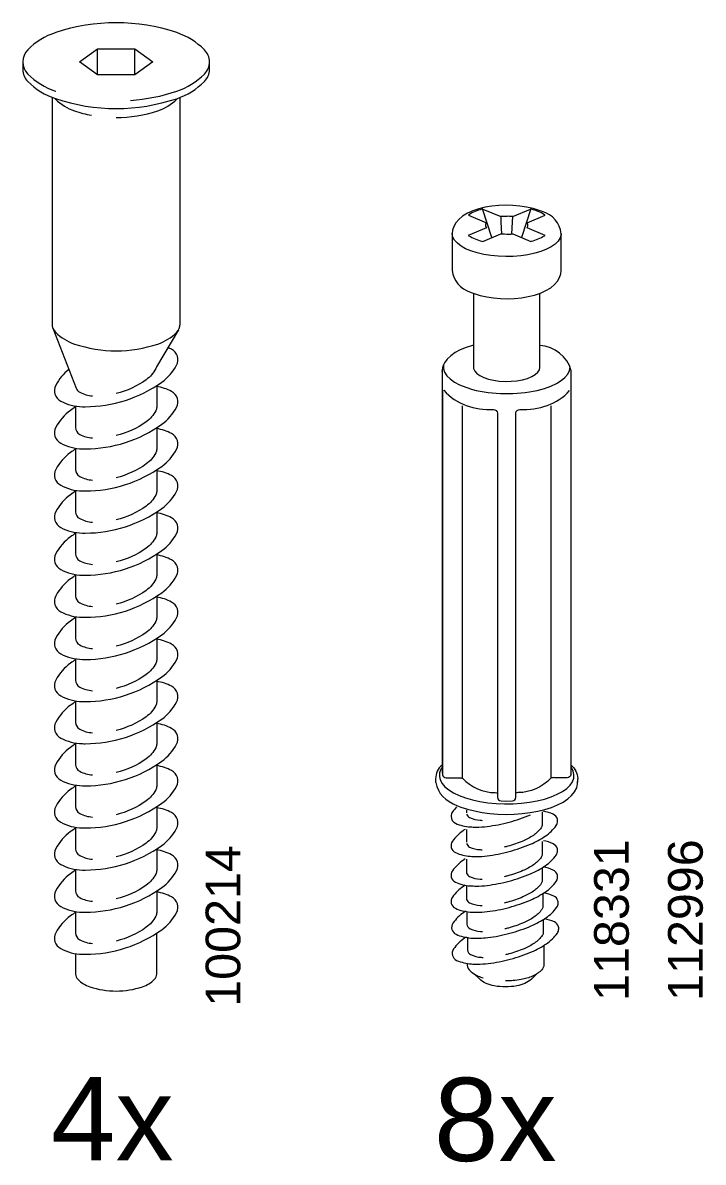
# Model space of a CAD drawing. Header units: metres. Extents: x -6.4 to 35.9, y -8.9 to 6.5.
# Drawn here: x 14.32 to 14.89, y 5.135 to 6.088 of the extents above; entities that cross this region are included whole.
import ezdxf

# ---------------------------------------------------------------- set-up
doc = ezdxf.new("R2010")
doc.units = ezdxf.units.M
doc.header["$MEASUREMENT"] = 0
doc.layers.add('PDF2_Geometry_Num_Penna__7_Num_Penna__7_Num_Penna__7_Num_Penna__7', color=7, linetype='Continuous', lineweight=18)
doc.layers.add('PDF2_Text_Num_Penna__7_Num_Penna__7_Num_Penna__7_Num_Penna__7', color=7, linetype='Continuous', lineweight=18)
doc.styles.add('GENERATED_STYLE_1', font='')
doc.styles.get('GENERATED_STYLE_1').set_extended_font_data('Arial')

msp = doc.modelspace()

# ---------------------------------------------------------------- linework, layer by layer
at = {"layer": 'PDF2_Geometry_Num_Penna__7_Num_Penna__7_Num_Penna__7_Num_Penna__7', "color": 7, "linetype": 'Continuous', "lineweight": 18, "flags": 128}
for points in [[(14.41006, 6.0232, 0.061754), (14.44872, 6.03098, 0.116424), (14.47197, 6.04534, 0.414321), (14.47197, 6.06558, 0.116309), (14.44873, 6.07999, 0.162281), (14.34738, 6.08, 0.116484), (14.32405, 6.06563, 0.414162), (14.32406, 6.04534, 0.116394), (14.34729, 6.03098)], [(14.31985, 6.05549), (14.31985, 6.04923, 0.199326), (14.32404, 6.03909, 0.116255), (14.34729, 6.02472, 0.162083), (14.44871, 6.02471, 0.116411), (14.47197, 6.03909, 0.199326), (14.47617, 6.04923), (14.47617, 6.05549)], [(14.34437, 6.02578), (14.34437, 5.8362, 0.199376), (14.34725, 5.82924, 0.116164), (14.3632, 5.81938, 0.162126), (14.43285, 5.81938, 0.116137), (14.44877, 5.82924, 0.199376), (14.45165, 5.8362), (14.45165, 6.02578)], [(14.34725, 6.02437, 0.115998), (14.3632, 6.01451, 0.033556), (14.37733, 6.01082)], [(14.39801, 6.00886, 0.080753), (14.43281, 6.01451, 0.116505), (14.44877, 6.02437)], [(14.6952, 5.86259), (14.69768, 5.86163), (14.7028, 5.86004), (14.70824, 5.85881), (14.71392, 5.85794), (14.71976, 5.85744), (14.72568, 5.8573), (14.73158, 5.85753), (14.73738, 5.85811), (14.74295, 5.85905), (14.74826, 5.86033), (14.75324, 5.862), (14.75781, 5.86404), (14.76193, 5.86652), (14.76511, 5.86916), (14.76752, 5.87199), (14.76922, 5.87495), (14.77023, 5.87809), (14.77052, 5.88101), (14.77046, 5.91164, 0.315199), (14.75472, 5.93023), (14.75224, 5.9312), (14.74712, 5.9328), (14.74168, 5.93403), (14.736, 5.93488), (14.73016, 5.93538), (14.72424, 5.93553), (14.71834, 5.93531), (14.71256, 5.93471), (14.70697, 5.93378), (14.70166, 5.93248), (14.69669, 5.93083), (14.69211, 5.92878), (14.688, 5.9263), (14.68482, 5.92366), (14.6824, 5.92083), (14.6807, 5.91786), (14.6797, 5.91475), (14.6794, 5.9118), (14.6794, 5.88101)], [(14.7126, 5.90851), (14.70476, 5.93242), (14.70413, 5.93217, 0.073313), (14.69337, 5.92761), (14.69287, 5.92729), (14.70794, 5.92094, 0.093322), (14.70729, 5.91954, 0.011009), (14.70729, 5.91807, 0.093322), (14.70794, 5.91668), (14.69275, 5.91028), (14.69337, 5.91001, 0.074617), (14.70413, 5.90546), (14.70489, 5.90525), (14.71994, 5.9116)], [(14.7267, 5.91133, 0.017456), (14.72998, 5.9116), (14.74516, 5.90519), (14.74579, 5.90546, 0.074347), (14.75655, 5.91001), (14.75705, 5.91033), (14.74199, 5.91668, 0.09555), (14.74264, 5.91807, 0.005535), (14.74264, 5.91954, 0.09555), (14.74199, 5.92094), (14.75717, 5.92735), (14.75655, 5.92761, 0.073313), (14.74579, 5.93217), (14.74516, 5.93242), (14.73733, 5.90851)], [(14.34504, 5.83264), (14.36449, 5.78244, 0.180048), (14.3675, 5.77906, 0.106245), (14.37834, 5.77602)], [(14.45026, 5.83116), (14.43178, 5.80022, -0.054003), (14.43123, 5.79878, -0.11613), (14.42313, 5.78949, -0.096354), (14.39801, 5.77798)], [(14.77879, 5.45944, 0.048871), (14.77902, 5.46151), (14.77902, 5.79704, 0.318681), (14.75276, 5.81827)], [(14.35844, 5.79806, 0.106088), (14.34746, 5.78494, 0.414188), (14.35158, 5.77164, 0.116313), (14.36973, 5.76694, 0.003393), (14.37212, 5.76691, 0.156684), (14.43623, 5.78751, 0.116145), (14.44856, 5.80164, 0.414194), (14.44444, 5.81495, 0.020054), (14.44142, 5.81637)], [(14.67092, 5.79653), (14.6709, 5.79704), (14.6709, 5.46151, 0.052729), (14.67113, 5.45944)], [(14.36405, 5.76672, 0.01224), (14.35979, 5.76382, 0.116328), (14.34746, 5.74969, 0.414426), (14.35158, 5.73639, 0.116103), (14.36973, 5.73169, 0.00509), (14.37212, 5.73166, 0.156684), (14.43623, 5.75226, 0.116002), (14.44856, 5.76639, 0.413771), (14.44442, 5.77973, 0.081199), (14.43197, 5.78387)], [(14.43197, 5.78461), (14.43197, 5.76654, -0.120887), (14.43123, 5.76353, -0.115953), (14.42313, 5.75424, -0.096221), (14.39801, 5.74273)], [(14.67113, 5.78097), (14.67113, 5.45944), (14.6712, 5.45891), (14.67119, 5.45892, 0.352967), (14.67421, 5.45647), (14.68468, 5.45647, -0.141623), (14.6882, 5.45578)], [(14.77879, 5.78097), (14.77879, 5.45944), (14.77874, 5.45892, -0.353624), (14.77572, 5.45647), (14.76523, 5.45647, 0.131354), (14.76187, 5.45597, 0.147957), (14.76224, 5.45729), (14.76224, 5.76767)], [(14.36405, 5.76746), (14.36405, 5.74954, 0.278715), (14.3675, 5.74381, 0.10662), (14.37834, 5.74078)], [(14.68768, 5.7677), (14.68768, 5.65578), (14.68768, 5.45729, 0.142096), (14.68805, 5.45597, 0.204226), (14.7154, 5.44395, -0.082788), (14.71724, 5.44352)], [(14.71387, 5.76451, -0.391672), (14.71724, 5.7616), (14.71724, 5.44006, 0.400247), (14.72021, 5.43698), (14.72364, 5.43689), (14.72972, 5.43698, 0.399917), (14.73269, 5.44006), (14.73269, 5.7616, -0.409138), (14.73607, 5.76449)], [(14.36405, 5.73147, 0.01289), (14.35979, 5.72857, 0.116496), (14.34746, 5.71445, 0.414182), (14.35158, 5.70115, 0.116522), (14.36973, 5.69644, 0.003394), (14.37212, 5.69642, 0.156634), (14.43623, 5.71701, 0.116119), (14.44856, 5.73115, 0.413826), (14.44445, 5.74443, 0.08121), (14.43197, 5.74862)], [(14.43197, 5.74936), (14.43197, 5.73129, -0.1212), (14.43123, 5.72828, -0.116385), (14.42313, 5.71899, -0.096338), (14.39801, 5.70748)], [(14.36405, 5.73221), (14.36405, 5.71428, 0.278982), (14.3675, 5.70857, 0.106592), (14.37834, 5.70552)], [(14.36405, 5.69623, 0.01224), (14.35979, 5.69332, 0.116354), (14.34746, 5.67919, 0.414308), (14.35158, 5.6659, 0.116313), (14.36973, 5.66119, 0.003393), (14.37212, 5.66117, 0.156627), (14.43623, 5.68176, 0.116002), (14.44856, 5.69589, 0.413279), (14.44443, 5.70924, 0.080907), (14.43197, 5.71337)], [(14.43197, 5.71411), (14.43197, 5.69604, -0.121406), (14.43123, 5.69303, -0.116169), (14.42313, 5.68374, -0.096205), (14.39801, 5.67223)], [(14.36405, 5.69697), (14.36405, 5.67903, 0.278282), (14.3675, 5.67331, 0.10662), (14.37834, 5.67028)], [(14.36405, 5.66098, 0.011584), (14.35979, 5.65807, 0.116496), (14.34746, 5.64395, 0.414277), (14.35158, 5.63065, 0.116112), (14.36973, 5.62594, 0.00509), (14.37212, 5.62592, 0.156627), (14.43623, 5.64651, 0.116002), (14.44856, 5.66065, 0.41408), (14.44444, 5.67395, 0.081199), (14.43197, 5.67812)], [(14.43197, 5.67886), (14.43197, 5.66079, -0.120887), (14.43123, 5.65778, -0.116856), (14.42313, 5.6485, -0.096739), (14.39801, 5.63699)], [(14.36405, 5.66172), (14.36405, 5.64379, 0.278788), (14.3675, 5.63807, 0.106939), (14.37834, 5.63502)], [(14.36405, 5.62573, 0.01289), (14.35979, 5.62283, 0.116328), (14.34746, 5.60869, 0.414086), (14.35158, 5.5954, 0.116321), (14.36973, 5.59069, 0.00509), (14.37212, 5.59067, 0.156627), (14.43623, 5.61127, 0.11617), (14.44856, 5.6254, 0.414041), (14.44443, 5.63871, 0.081199), (14.43197, 5.64287)], [(14.43197, 5.64361), (14.43197, 5.62555, -0.1212), (14.43123, 5.62253, -0.11664), (14.42313, 5.61325, -0.096464), (14.39801, 5.60174)], [(14.36405, 5.62646), (14.36405, 5.60854, 0.278595), (14.3675, 5.60282, 0.10662), (14.37834, 5.59978)], [(14.36405, 5.59048, 0.010935), (14.35979, 5.58758, 0.116328), (14.34746, 5.57344, 0.414198), (14.35158, 5.56015, 0.116103), (14.36973, 5.55544, 0.006787), (14.37212, 5.55542, 0.156688), (14.43623, 5.57602, 0.116145), (14.44856, 5.59015, 0.414001), (14.44443, 5.60347, 0.081199), (14.43197, 5.60762)], [(14.43197, 5.60836), (14.43197, 5.59031, -0.121308), (14.43123, 5.58728, -0.116817), (14.42313, 5.578, -0.096338), (14.39801, 5.56649)], [(14.36405, 5.59122), (14.36405, 5.57329, 0.278282), (14.3675, 5.56757, 0.106273), (14.37834, 5.56453)], [(14.36405, 5.55522, 0.012252), (14.35979, 5.55233, 0.116303), (14.34746, 5.53819, 0.414096), (14.35158, 5.52489, 0.115911), (14.36973, 5.5202, 0.006786), (14.37212, 5.52017, 0.156684), (14.43623, 5.54077, 0.116028), (14.44856, 5.55489, 0.414263), (14.44442, 5.56822, 0.081199), (14.43197, 5.57237)], [(14.43197, 5.57311), (14.43197, 5.55505, -0.121308), (14.43123, 5.55204, -0.116385), (14.42313, 5.54275, -0.096354), (14.39801, 5.53124)], [(14.36405, 5.55597), (14.36405, 5.53805, 0.278089), (14.3675, 5.53232, 0.106259), (14.37834, 5.52927)], [(14.36405, 5.51998, 0.011595), (14.35979, 5.51708, 0.116186), (14.34746, 5.50294, 0.414363), (14.35158, 5.48965, 0.116112), (14.36973, 5.48495, 0.00509), (14.37212, 5.48492, 0.156684), (14.43623, 5.50552, 0.116002), (14.44856, 5.51965, 0.414412), (14.44442, 5.53298, 0.081492), (14.43197, 5.53712)], [(14.43197, 5.53786), (14.43197, 5.51981, -0.121415), (14.43123, 5.51678, -0.116856), (14.42313, 5.5075, -0.096213), (14.39801, 5.496)], [(14.36405, 5.52071), (14.36405, 5.5028, 0.277776), (14.3675, 5.49707, 0.106273), (14.37834, 5.49403)], [(14.36405, 5.48473, 0.012246), (14.35979, 5.48183, 0.116562), (14.34746, 5.46769, 0.41437), (14.35158, 5.4544, 0.11612), (14.36973, 5.4497, 0.006786), (14.37212, 5.44967, 0.156737), (14.43623, 5.47027, 0.116028), (14.44856, 5.4844, 0.414643), (14.44442, 5.49771, 0.081481), (14.43197, 5.50187)], [(14.43197, 5.50262), (14.43197, 5.48455, -0.1212), (14.43123, 5.48154, -0.11613), (14.42313, 5.47224, -0.09648), (14.39801, 5.46075)], [(14.36405, 5.48547), (14.36405, 5.46755, 0.278402), (14.3675, 5.46182, 0.10662), (14.37834, 5.45879)], [(14.36405, 5.44948, 0.012246), (14.35979, 5.44658, 0.116471), (14.34746, 5.43245, 0.414205), (14.35158, 5.41915, 0.116313), (14.36973, 5.41445, 0.003393), (14.37212, 5.41442, 0.156737), (14.43623, 5.43502, 0.116002), (14.44856, 5.44915, 0.414276), (14.44445, 5.46244, 0.081492), (14.43197, 5.46663)], [(14.43197, 5.46737), (14.43197, 5.4493, -0.1212), (14.43123, 5.44629, -0.116169), (14.42313, 5.437, -0.096087), (14.39801, 5.4255)], [(14.6709, 5.46696, 0.234724), (14.66551, 5.45551), (14.66551, 5.45271), (14.66551, 5.45239)], [(14.77902, 5.46696, -0.213524), (14.78442, 5.45589), (14.78442, 5.45551)], [(14.76187, 5.45597, -0.204116), (14.73453, 5.44395, 0.075946), (14.73269, 5.44351)], [(14.36405, 5.45022), (14.36405, 5.4323, 0.278402), (14.3675, 5.42657, 0.105912), (14.37834, 5.42353)], [(14.36405, 5.41423, 0.012897), (14.35979, 5.41133, 0.116613), (14.34746, 5.3972, 0.41409), (14.35158, 5.3839, 0.116112), (14.36973, 5.3792, 0.00509), (14.37212, 5.37917, 0.156684), (14.43623, 5.39978, 0.11617), (14.44856, 5.4139, 0.414045), (14.44444, 5.42721, 0.08121), (14.43197, 5.43138)], [(14.43197, 5.43212), (14.43197, 5.41406, -0.120887), (14.43123, 5.41104, -0.116563), (14.42313, 5.40175, -0.096354), (14.39801, 5.39025)], [(14.68294, 5.43196, 0.037807), (14.67953, 5.42787, 0.155932), (14.67836, 5.4242, 0.291201), (14.68217, 5.4183, 0.090504), (14.69446, 5.4153, 0.016862), (14.69952, 5.41512, 0.031502), (14.70853, 5.41569, 0.035426), (14.72706, 5.41928, 0.035352), (14.7449, 5.42541)], [(14.69028, 5.41322, 0.004163), (14.68871, 5.41217, 0.090557), (14.67953, 5.40326, 0.470831), (14.68207, 5.39381, 0.091127), (14.69446, 5.3907, 0.018463), (14.69952, 5.39052, 0.030609), (14.70853, 5.39107, 0.035428), (14.72706, 5.39466, 0.034722), (14.7449, 5.40082, 0.048564), (14.75727, 5.40753, 0.090558), (14.76644, 5.41645, 0.157108), (14.76761, 5.42011, 0.061106), (14.7674, 5.42176, 0.223954), (14.76391, 5.42587, 0.060031), (14.75569, 5.42848)], [(14.69143, 5.426, 0.226919), (14.6939, 5.42309, 0.091898), (14.70272, 5.42085)], [(14.75469, 5.42787), (14.75469, 5.41705, -0.152317), (14.75387, 5.41455, -0.090689), (14.74734, 5.4082, -0.046844), (14.73856, 5.40343, -0.03499), (14.72588, 5.39906, -0.00825), (14.72298, 5.39834)], [(14.36405, 5.41497), (14.36405, 5.39705, 0.278282), (14.3675, 5.39133, 0.106592), (14.37834, 5.38828)], [(14.68871, 5.38744, 0.090303), (14.67953, 5.37852, 0.469585), (14.68206, 5.36905, 0.091127), (14.69446, 5.36596, 0.016061), (14.69952, 5.36579, 0.030609), (14.70853, 5.36634, 0.035852), (14.72706, 5.36992, 0.034532), (14.7449, 5.37606, 0.047768), (14.75727, 5.38279, 0.089903), (14.76644, 5.39171, 0.156365), (14.76761, 5.39538, 0.062216), (14.7674, 5.39701, 0.224413), (14.76391, 5.40113, 0.060927), (14.75569, 5.40374)], [(14.69143, 5.40139, 0.225993), (14.6939, 5.39847, 0.090614), (14.70272, 5.39624, 0.012645), (14.70435, 5.39616)], [(14.75469, 5.40312), (14.75469, 5.39231, -0.1528), (14.75387, 5.38981, -0.090126), (14.74734, 5.38346, -0.047926), (14.73856, 5.3787, -0.035548), (14.72588, 5.37432, -0.013522), (14.72298, 5.37359)], [(14.36405, 5.37898, 0.012246), (14.35979, 5.37609, 0.116328), (14.34746, 5.36195, 0.414277), (14.35158, 5.34865, 0.11612), (14.36973, 5.34395, 0.00509), (14.37212, 5.34393, 0.15663), (14.43623, 5.36452, 0.116002), (14.44856, 5.37865, 0.414045), (14.44444, 5.39196, 0.081199), (14.43197, 5.39613)], [(14.43197, 5.39687), (14.43197, 5.37881, -0.121514), (14.43123, 5.3758, -0.11613), (14.42313, 5.3665, -0.096213), (14.39801, 5.355)], [(14.69128, 5.38829), (14.69128, 5.37766, 0.072319), (14.69143, 5.37666, 0.2278), (14.6939, 5.37374, 0.091033), (14.70272, 5.3715, 0.022551), (14.70435, 5.37142)], [(14.36405, 5.37972), (14.36405, 5.3618, 0.278909), (14.3675, 5.35608, 0.106231), (14.37834, 5.35303)], [(14.69028, 5.36649, 0.000542), (14.68871, 5.36547, 0.090196), (14.67953, 5.35653, 0.471435), (14.682, 5.3472, 0.090215), (14.69446, 5.34398, 0.018463), (14.69952, 5.34381, 0.031056), (14.70853, 5.34436, 0.035219), (14.72706, 5.34794, 0.035738), (14.7449, 5.35411, 0.046301), (14.75727, 5.3608, 0.090531), (14.76644, 5.36973, 0.470434), (14.76392, 5.37915, 0.060501), (14.75569, 5.38175)], [(14.75469, 5.38114), (14.75469, 5.37033, -0.148099), (14.75387, 5.36781, -0.089917), (14.74734, 5.36149, -0.04682), (14.73856, 5.35671, -0.03499), (14.72588, 5.35234, -0.001652), (14.72298, 5.3516)], [(14.36405, 5.34373, 0.01419), (14.35979, 5.34083, 0.116638), (14.34746, 5.32671, 0.414188), (14.35158, 5.31341, 0.116313), (14.36973, 5.3087, 0.003393), (14.37212, 5.30868, 0.156684), (14.43623, 5.32927, 0.116287), (14.44856, 5.34341, 0.413826), (14.44445, 5.35669, 0.080918), (14.43197, 5.36088)], [(14.43197, 5.36162), (14.43197, 5.34356, -0.120261), (14.43123, 5.34054, -0.116385), (14.42313, 5.33125, -0.09648), (14.39801, 5.31975)], [(14.69075, 5.34481, 0.000563), (14.68918, 5.34378, 0.090206), (14.68001, 5.33484, 0.472063), (14.68254, 5.32542, 0.090976), (14.69493, 5.32229, 0.047208), (14.70906, 5.32267, 0.035446), (14.72752, 5.32626, 0.035202), (14.74537, 5.3324, 0.047595), (14.75773, 5.33911, 0.090832), (14.76691, 5.34806, 0.156862), (14.76808, 5.35172, 0.061583), (14.76787, 5.35335, 0.225418), (14.76439, 5.35745, 0.063422), (14.75616, 5.36006)], [(14.75517, 5.35944), (14.75517, 5.34865, -0.150578), (14.75434, 5.34613, -0.089618), (14.74782, 5.33979, -0.047864), (14.73902, 5.33504, -0.035658), (14.72635, 5.33065, -0.010897), (14.72346, 5.32993)], [(14.69143, 5.35467, 0.226676), (14.6939, 5.35175, 0.090588), (14.70272, 5.34952, 0.002723), (14.70435, 5.34943)], [(14.36405, 5.34447), (14.36405, 5.32655, 0.278595), (14.3675, 5.32083, 0.106966), (14.37834, 5.31779)], [(14.69174, 5.34462), (14.69174, 5.334, 0.286695), (14.69437, 5.33011, 0.091679), (14.70318, 5.32785, 0.009826), (14.70483, 5.32774)], [(14.69123, 5.32312, 0.006546), (14.68965, 5.32208, 0.090129), (14.68048, 5.31317, 0.469414), (14.68308, 5.30362, 0.090665), (14.6954, 5.3006, 0.016008), (14.70046, 5.30044, 0.03144), (14.70948, 5.30099, 0.035659), (14.728, 5.30457, 0.034872), (14.74583, 5.31073, 0.048091), (14.75821, 5.31744, 0.090723), (14.76739, 5.32636, 0.154675), (14.76855, 5.33003, 0.068175), (14.76833, 5.33167, 0.223989), (14.76486, 5.33577, 0.061338), (14.75663, 5.33838)], [(14.75564, 5.33776), (14.75564, 5.32695, -0.151846), (14.75481, 5.32445, -0.090165), (14.74829, 5.3181, -0.047536), (14.73949, 5.31335, -0.035303), (14.72683, 5.30896, -0.007603), (14.72393, 5.30825)], [(14.36405, 5.30923), (14.36405, 5.29214, 0.19953), (14.36587, 5.28774, 0.116877), (14.37597, 5.2815, 0.162888), (14.41999, 5.2815, 0.116832), (14.43015, 5.28774, 0.198418), (14.43197, 5.29214), (14.43197, 5.32637)], [(14.69222, 5.32293), (14.69222, 5.31231, 0.282398), (14.69481, 5.30841, 0.08933), (14.70366, 5.30615, 0.009841), (14.7053, 5.30606)], [(14.75612, 5.31608), (14.75612, 5.30004, -0.197349), (14.7543, 5.29562, -0.100129), (14.7467, 5.29043, -0.057157), (14.73702, 5.28757, -0.042495), (14.72393, 5.28643)], [(14.69182, 5.30104, 0.23664), (14.69351, 5.29573, 0.100431), (14.70118, 5.29043, 0.023961), (14.7053, 5.28891)], [(14.75008, 5.2922), (14.74562, 5.28796, -0.098822), (14.74018, 5.28424, -0.055339), (14.73334, 5.28221, -0.08636), (14.71458, 5.28221, -0.055418), (14.70767, 5.28424, -0.098822), (14.70209, 5.2881), (14.69779, 5.2922)]]:
    msp.add_lwpolyline(points, format="xyb", dxfattribs=at)
for points in [[(14.36736, 6.05549), (14.3824, 6.06635)], [(14.3824, 6.04461), (14.3824, 6.06635), (14.41361, 6.06635)], [(14.41362, 6.04461), (14.41362, 6.06635), (14.42866, 6.05549)], [(14.3824, 6.04461), (14.36736, 6.05549)], [(14.42866, 6.05549), (14.41362, 6.04461)], [(14.41362, 6.04461), (14.38241, 6.04461)], [(14.70489, 5.93237), (14.71994, 5.926), (14.72014, 5.92143), (14.7206, 5.91155)], [(14.72932, 5.91155), (14.72978, 5.92143), (14.72998, 5.926), (14.74503, 5.93237)], [(14.77052, 5.91171), (14.77046, 5.91081), (14.76968, 5.90814), (14.76804, 5.90554), (14.76556, 5.90308), (14.76228, 5.90077), (14.75828, 5.89868), (14.75364, 5.89684), (14.74843, 5.89531), (14.74276, 5.8941), (14.73676, 5.89321), (14.73051, 5.8927), (14.72417, 5.89256), (14.71784, 5.89279), (14.71164, 5.89339), (14.7057, 5.89436), (14.70015, 5.89567), (14.69507, 5.89728), (14.69059, 5.89918), (14.68676, 5.90133), (14.68367, 5.90368), (14.68139, 5.90618), (14.67996, 5.9088), (14.67941, 5.91148), (14.6794, 5.9118)], [(14.69716, 5.86183), (14.69716, 5.79983), (14.69728, 5.79879), (14.69817, 5.79671), (14.69992, 5.79474), (14.70247, 5.79293), (14.70575, 5.79135), (14.70966, 5.79002), (14.71404, 5.78903), (14.71877, 5.78837), (14.72372, 5.78808), (14.72869, 5.7882), (14.73355, 5.78866), (14.73813, 5.78949), (14.7423, 5.79065), (14.7459, 5.79211), (14.74883, 5.79381), (14.75098, 5.79571), (14.75232, 5.79774), (14.75276, 5.79983), (14.75276, 5.86185)], [(14.69716, 5.81827), (14.69635, 5.81807), (14.69102, 5.81638), (14.68615, 5.81442), (14.68183, 5.81216), (14.67811, 5.80962), (14.67508, 5.80681), (14.67281, 5.80374), (14.67151, 5.80086), (14.67092, 5.79765), (14.67102, 5.79639)], [(14.6709, 5.46507), (14.66995, 5.4635), (14.66884, 5.46055), (14.66862, 5.45755), (14.66929, 5.45458), (14.67083, 5.45166), (14.67324, 5.44885), (14.67643, 5.44618), (14.68042, 5.4437), (14.6851, 5.44146), (14.69041, 5.43949), (14.69626, 5.43781), (14.70258, 5.43643), (14.70923, 5.43542), (14.71615, 5.43478), (14.72319, 5.43449), (14.73027, 5.43458), (14.73726, 5.43505), (14.74405, 5.4359), (14.75055, 5.43708), (14.75664, 5.4386), (14.76224, 5.44043), (14.76725, 5.44256), (14.77159, 5.44492), (14.7752, 5.44749), (14.778, 5.45024), (14.77997, 5.45309), (14.78108, 5.45606), (14.7813, 5.45905), (14.78064, 5.46203), (14.7791, 5.46495), (14.77902, 5.46507)], [(14.78442, 5.4527), (14.78442, 5.45551)], [(14.6839, 5.43302), (14.68658, 5.43194), (14.69211, 5.43013), (14.69805, 5.4286), (14.70434, 5.4274), (14.71089, 5.42653), (14.71763, 5.426), (14.72445, 5.42579), (14.73128, 5.42593), (14.73803, 5.42643), (14.74461, 5.42725), (14.75093, 5.42839), (14.75691, 5.42986), (14.76248, 5.43164), (14.76758, 5.43368), (14.77213, 5.43603), (14.77606, 5.43864), (14.77935, 5.44152), (14.78186, 5.44464), (14.78356, 5.44795), (14.78434, 5.4513), (14.78431, 5.45322)], [(14.69128, 5.42939), (14.69128, 5.427)], [(14.69128, 5.41303), (14.69128, 5.40241)], [(14.69128, 5.36632), (14.69128, 5.35568)]]:
    msp.add_lwpolyline(points, dxfattribs=at)
at = {"layer": 'PDF2_Geometry_Num_Penna__7_Num_Penna__7_Num_Penna__7_Num_Penna__7', "color": 7, "linetype": 'Continuous', "lineweight": 18}
msp.add_arc((14.72532, 5.8894), 0.0369, 82.73724, 87.86027, dxfattribs=at)
msp.add_ellipse((14.72496, 5.80024), major_axis=(-0.05304, 0.00001), ratio=0.422466, start_param=6.216766, end_param=9.425024, dxfattribs=at)
for points in [[(14.34729, 6.03098), (14.34734, 6.03098), (14.34739, 6.03094), (14.34742, 6.03094)], [(14.34675, 6.0249), (14.34699, 6.0249), (14.34701, 6.02437), (14.34726, 6.02437)], [(14.7267, 5.92628), (14.7256, 5.92624), (14.72103, 5.92614), (14.71994, 5.926)], [(14.71994, 5.9116), (14.72103, 5.91148), (14.7253, 5.91146), (14.72641, 5.91141)], [(14.67945, 5.88101), (14.68036, 5.87221), (14.68563, 5.86601), (14.6952, 5.86259)], [(14.67241, 5.78066), (14.68278, 5.76866), (14.69802, 5.76399), (14.71387, 5.76451)], [(14.73607, 5.76451), (14.75188, 5.76409), (14.76724, 5.7686), (14.77767, 5.78052)], [(14.6656, 5.45233), (14.66746, 5.44289), (14.67326, 5.43736), (14.6839, 5.43302)], [(14.70272, 5.42085), (14.70325, 5.42083), (14.70381, 5.42078), (14.70435, 5.42076)], [(14.69028, 5.38847), (14.68975, 5.38814), (14.68922, 5.38777), (14.68871, 5.38744)], [(14.69128, 5.35568), (14.69163, 5.35568), (14.69108, 5.35467), (14.69143, 5.35467)], [(14.70209, 5.2881), (14.70216, 5.2881), (14.70218, 5.28796), (14.70223, 5.28796)], [(14.74562, 5.28796), (14.74569, 5.28796), (14.74569, 5.2881), (14.74577, 5.2881)]]:
    msp.add_open_spline(points, degree=3, dxfattribs=at)

# ---------------------------------------------------------------- texts
at = {"layer": 'PDF2_Text_Num_Penna__7_Num_Penna__7_Num_Penna__7_Num_Penna__7', "color": 7, "linetype": 'Continuous', "lineweight": 18, "char_height": 0.0290254, "attachment_point": 7, "rotation": 90, "style": 'GENERATED_STYLE_1'}
for s, insert in [('\\A1;{\\pql;\\fArial|b0|i0|c0|p34;100214}', (14.50238, 5.26475)), ('\\A1;{\\pql;\\fArial|b0|i0|c0|p34;118331}', (14.8276, 5.26963)), ('\\A1;{\\pql;\\fArial|b0|i0|c0|p34;112996}', (14.8895, 5.26963))]:
    msp.add_mtext(s, dxfattribs=dict(at, insert=insert))
at = {"layer": 'PDF2_Text_Num_Penna__7_Num_Penna__7_Num_Penna__7_Num_Penna__7', "color": 7, "linetype": 'Continuous', "lineweight": 18, "char_height": 0.0696619, "attachment_point": 7, "style": 'GENERATED_STYLE_1'}
for s, insert in [('\\A1;{\\pql;\\fArial|b0|i0|c0|p34;8x}', (14.66402, 5.13469)), ('\\A1;{\\pql;\\fArial|b0|i0|c0|p34;4x}', (14.34336, 5.13621))]:
    msp.add_mtext(s, dxfattribs=dict(at, insert=insert))

doc.saveas('drawing.dxf')
